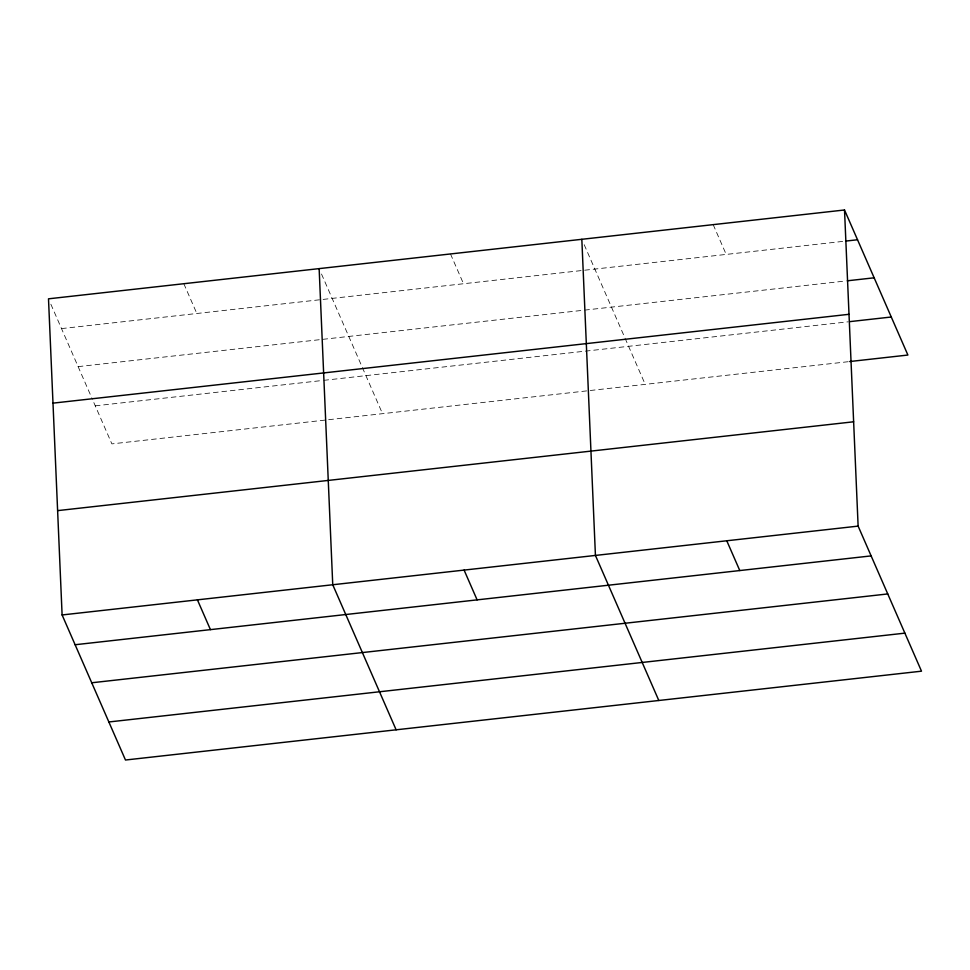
<?xml version="1.0" encoding="UTF-8"?>
<svg xmlns="http://www.w3.org/2000/svg" width="970" height="970" viewBox="0 0 970 970"><rect width="100%" height="100%" fill="white"/><g stroke="black" fill="none" stroke-linecap="round" stroke-linejoin="round"><path stroke-width="0.73" stroke-dasharray="4.85 3.64" d="M61.51 328.6L321.628 299.56M323.131 299.403L844.094 241.263M78.133 366.636L583.103 310.291M584.595 310.121L845.791 280.973M95.254 405.836L322.295 380.495M323.798 380.337L583.819 351.31M585.31 351.152L847.998 321.834M848.192 361.713L111.877 443.884L91.713 397.724M713.18 224.64L726.19 254.419M584.195 244.707L624.462 336.857M625.044 338.203L645.208 384.362M450.492 253.958L463.502 283.737M321.507 274.025L361.774 366.175M362.356 367.521L382.519 413.681M183.827 283.713L196.837 313.492M50.864 304.228L91.119 396.378"/><path stroke-width="1.45" d="M844.518 209.981L48.5 298.821L62.104 614.956L125.482 760.019L921.5 671.179L858.123 526.116L844.518 209.981L907.896 355.044L849.684 361.543M845.585 241.093L857.528 239.76M847.283 280.803L874.152 277.808M52.986 403.144L849.005 314.304M849.49 321.664L891.272 317.008M57.618 510.632L853.636 421.792M62.104 614.956L858.123 526.116M75.114 644.735L871.133 555.895M91.738 682.771L887.756 593.943M108.858 721.971L904.877 633.143M726.772 540.775L739.783 570.554M658.812 700.498L595.434 555.434L581.83 239.299M464.096 570.093L477.107 599.872M396.124 729.816L332.746 584.752L319.142 268.617M197.419 599.848L210.429 629.627"/></g></svg>
